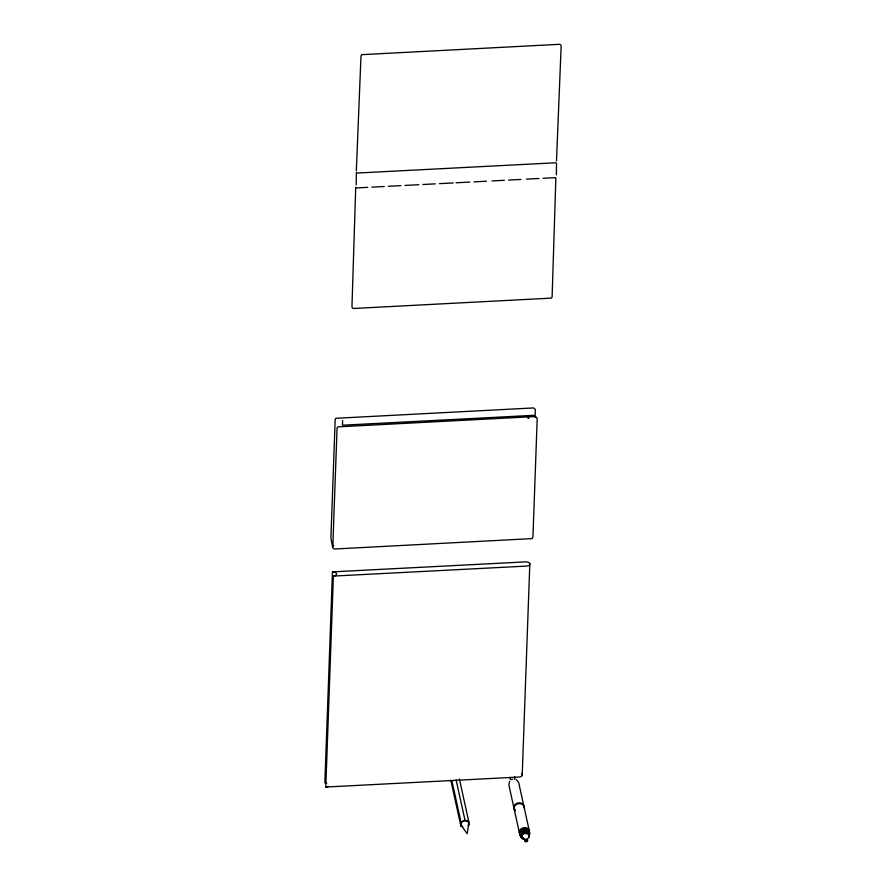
<?xml version="1.0" encoding="UTF-8"?>
<svg xmlns="http://www.w3.org/2000/svg" width="886" height="886" viewBox="0 0 886 886"><rect width="100%" height="100%" fill="white"/><g stroke="black" fill="none" stroke-linecap="round" stroke-linejoin="round"><path stroke-width="1.33" d="M355.729 187.234L351.964 306.467L352.318 307.885L353.547 308.483L551.358 298.117L552.111 296.976L555.865 178.208M522.219 774.752L529.828 563.784A3.61 2.104 2.1 0 0 525.786 561.868L332.46 571.869L324.852 782.836A3.61 2.104 2.1 0 1 326.701 783.025M521.511 773.722A3.61 2.104 2.1 0 1 519.107 777.044L325.782 787.034L333.38 576.077A3.61 2.104 2.1 0 0 336.503 573.785A3.61 2.104 2.1 0 0 332.46 571.869M342.627 420.529L342.45 425.214L533.915 415.312M468.173 825.353A3.943 3.167 -12.4 0 0 466.9 821.056A3.943 3.167 -12.4 0 0 461.528 822.507A3.943 3.167 -12.4 0 0 462.802 826.793L460.875 825.973L461.008 822.286L451.86 780.666M468.694 825.575L468.827 821.876L459.38 778.916M528.089 418.369L528.189 415.612L528.754 418.203M535.066 417.372L535.288 409.41L533.749 407.925L335.938 418.292L335.185 419.421L330.91 537.979L332.715 547.803L334.277 549.021L532.176 538.599L532.951 536.816L537.215 418.292L535.642 416.509L337.821 426.875L337.068 427.993L332.793 546.773L333.701 545.3M356.327 170.865L361.001 55.774L361.754 54.666L559.564 44.3L560.794 44.887L561.148 46.282L556.486 160.931M356.183 184.753L356.371 172.67M556.386 174.83L556.508 163.7M461.407 825.697L467.177 833.715L468.76 823.725M509.605 781.197L508.874 784.985L513.98 808.187M461.008 822.286L464.984 820.237L468.827 821.876M511.41 779.658L512.507 779.237M357.147 173.047L556.043 162.758M356.615 187.932L367.668 187.356M371.81 187.145L384.236 186.503M388.378 186.281L400.815 185.639M404.957 185.429L418.768 184.709M422.91 184.498L435.347 183.856M439.489 183.646L453.3 182.926M456.057 182.782L469.868 182.073M474.01 181.863L486.447 181.209M491.974 180.932L504.4 180.29M508.542 180.068L520.979 179.426M526.505 179.138L538.932 178.496M543.074 178.285L555.5 177.643M333.38 576.077L526.705 566.076A3.61 2.104 2.1 0 0 529.828 563.784M516.051 779.47L518.631 782.36L523.737 805.562M523.925 806.404L529.208 830.459M514.168 809.029L519.451 833.084M456.124 779.957L464.984 820.237M450.841 780.333L460.875 825.973M328.174 786.292A3.61 2.104 2.1 0 1 325.782 787.034M523.526 837.979A4.707 3.788 -12.4 0 1 520.525 833.139A4.707 3.788 -12.4 0 1 526.971 830.647A4.707 3.788 -12.4 0 1 528.842 835.919M521.699 835.454A5.061 4.053 -12.4 0 1 519.849 830.271A5.061 4.053 -12.4 0 1 526.184 827.823A5.061 4.053 -12.4 0 1 529.13 832.585M521.012 836.019A4.973 3.987 -12.4 0 1 523.46 829.152A4.973 3.987 -12.4 0 1 529.319 833.781M521.145 836.373A4.906 3.943 -12.4 0 1 523.56 829.606A4.906 3.943 -12.4 0 1 529.352 834.169M522.264 837.303A4.829 3.876 -12.4 0 1 520.503 832.353A4.829 3.876 -12.4 0 1 526.539 830.027A4.829 3.876 -12.4 0 1 529.352 834.557M515.397 810.801A5.061 4.053 -12.4 0 1 517.258 804.034A5.061 4.053 -12.4 0 1 524.058 807.456M521.898 836.229A5.017 4.031 -12.4 0 1 522.142 829.185A5.017 4.031 -12.4 0 1 529.485 832.319M515.209 809.959A5.061 4.053 -12.4 0 1 517.701 802.982A5.061 4.053 -12.4 0 1 523.659 807.689M514.688 776.723A2.525 2.027 -12.4 0 1 514.201 779.215M510.657 779.403A2.525 2.027 -12.4 0 1 510.081 777.454M522.707 838.234A4.463 3.577 -12.4 0 1 521.267 833.372A4.463 3.577 -12.4 0 1 527.358 831.732A4.463 3.577 -12.4 0 1 528.798 836.594M523.892 838.809A4.308 3.455 -12.4 0 1 521.156 834.39A4.308 3.455 -12.4 0 1 527.037 832.12A4.308 3.455 -12.4 0 1 528.754 836.938M524.036 839.064A4.131 3.311 -12.4 0 1 521.4 834.822A4.131 3.311 -12.4 0 1 527.048 832.641A4.131 3.311 -12.4 0 1 528.698 837.259M523.637 838.256A4.596 3.688 -12.4 0 1 520.713 833.527A4.596 3.688 -12.4 0 1 527.004 831.101A4.596 3.688 -12.4 0 1 528.831 836.251M525.664 841.357A1.141 0.908 -12.4 0 0 527.38 840.471A1.141 0.908 -12.4 0 0 525.719 839.762A1.141 0.908 -12.4 0 0 525.664 841.357M523.438 839.252A3.721 2.99 -12.4 0 0 529.075 836.351A3.721 2.99 -12.4 0 0 523.626 834.025A3.721 2.99 -12.4 0 0 523.438 839.252M525.498 841.578A1.44 1.163 -12.4 0 0 527.691 840.449A1.44 1.163 -12.4 0 0 525.575 839.551A1.44 1.163 -12.4 0 0 525.498 841.578"/></g></svg>
